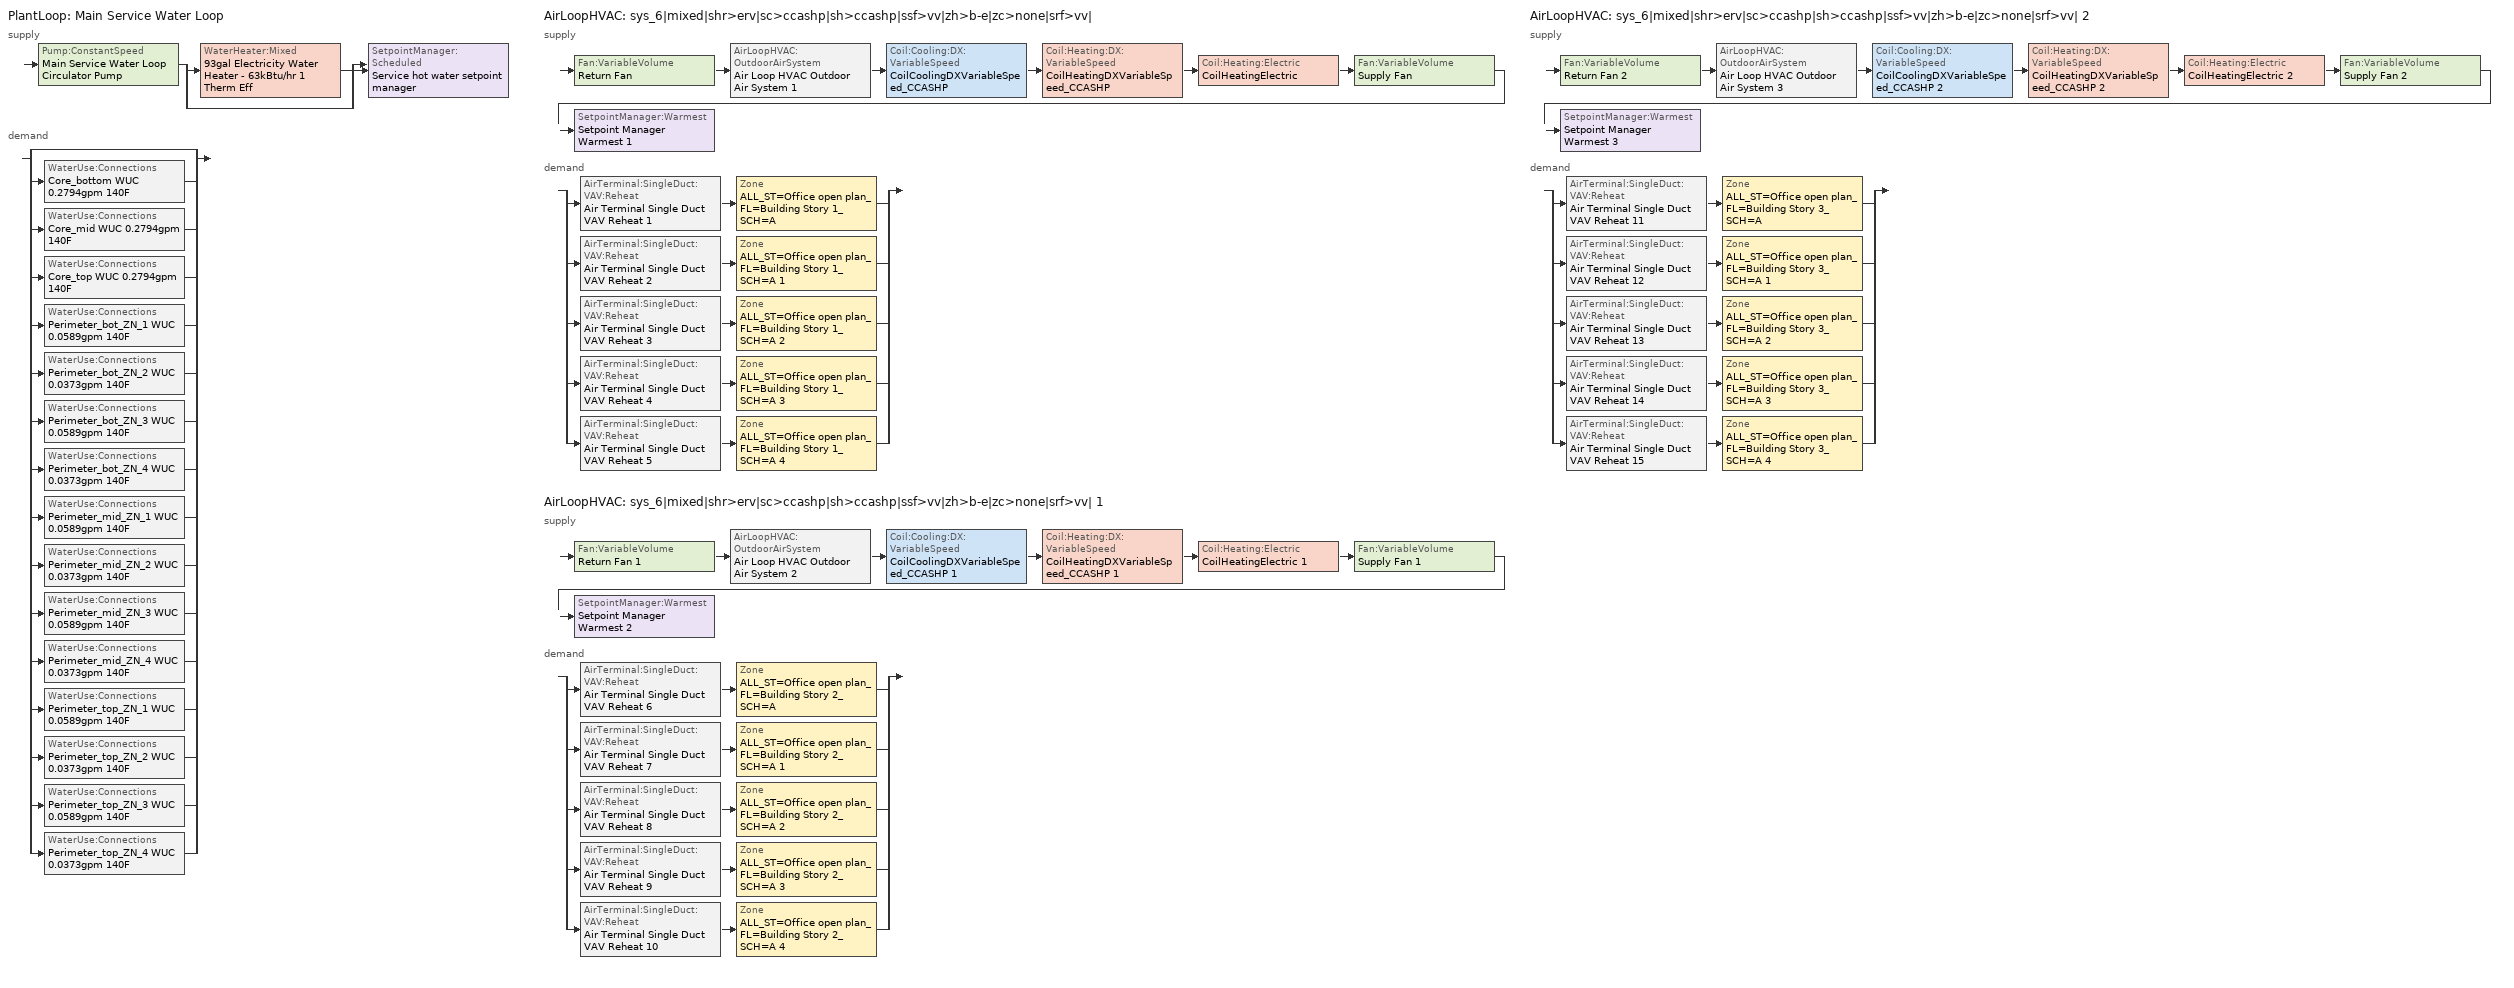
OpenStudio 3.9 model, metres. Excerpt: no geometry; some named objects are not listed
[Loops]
PlantLoop 'Main Service Water Loop'
 supply: Pump:ConstantSpeed 'Main Service Water Loop Circulator Pump' > split
  | WaterHeater:Mixed '93gal Electricity Water Heater - 63kBtu/hr 1 Therm Eff'
  | bypass
  join > SetpointManager:Scheduled 'Service hot water setpoint manager'
 demand: split
  | bypass
  | WaterUse:Connections 'Core_bottom WUC 0.2794gpm 140F'
  | WaterUse:Connections 'Core_mid WUC 0.2794gpm 140F'
  | WaterUse:Connections 'Core_top WUC 0.2794gpm 140F'
  | WaterUse:Connections 'Perimeter_bot_ZN_1 WUC 0.0589gpm 140F'
  | WaterUse:Connections 'Perimeter_bot_ZN_2 WUC 0.0373gpm 140F'
  | WaterUse:Connections 'Perimeter_bot_ZN_3 WUC 0.0589gpm 140F'
  | WaterUse:Connections 'Perimeter_bot_ZN_4 WUC 0.0373gpm 140F'
  | WaterUse:Connections 'Perimeter_mid_ZN_1 WUC 0.0589gpm 140F'
  | WaterUse:Connections 'Perimeter_mid_ZN_2 WUC 0.0373gpm 140F'
  | WaterUse:Connections 'Perimeter_mid_ZN_3 WUC 0.0589gpm 140F'
  | WaterUse:Connections 'Perimeter_mid_ZN_4 WUC 0.0373gpm 140F'
  | WaterUse:Connections 'Perimeter_top_ZN_1 WUC 0.0589gpm 140F'
  | WaterUse:Connections 'Perimeter_top_ZN_2 WUC 0.0373gpm 140F'
  | WaterUse:Connections 'Perimeter_top_ZN_3 WUC 0.0589gpm 140F'
  | WaterUse:Connections 'Perimeter_top_ZN_4 WUC 0.0373gpm 140F'
AirLoopHVAC 'sys_6|mixed|shr>erv|sc>ccashp|sh>ccashp|ssf>vv|zh>b-e|zc>none|srf>vv|'
 supply: Fan:VariableVolume 'Return Fan' > AirLoopHVAC:OutdoorAirSystem 'Air Loop HVAC Outdoor Air System 1' > Coil:Cooling:DX:VariableSpeed 'CoilCoolingDXVariableSpeed_CCASHP' > Coil:Heating:DX:VariableSpeed 'CoilHeatingDXVariableSpeed_CCASHP' > Coil:Heating:Electric 'CoilHeatingElectric' > Fan:VariableVolume 'Supply Fan' > SetpointManager:Warmest 'Setpoint Manager Warmest 1'
 demand: split
  | AirTerminal:SingleDuct:VAV:Reheat 'Air Terminal Single Duct VAV Reheat 1' > Zone 'ALL_ST=Office open plan_FL=Building Story 1_SCH=A'
  | AirTerminal:SingleDuct:VAV:Reheat 'Air Terminal Single Duct VAV Reheat 2' > Zone 'ALL_ST=Office open plan_FL=Building Story 1_SCH=A 1'
  | AirTerminal:SingleDuct:VAV:Reheat 'Air Terminal Single Duct VAV Reheat 3' > Zone 'ALL_ST=Office open plan_FL=Building Story 1_SCH=A 2'
  | AirTerminal:SingleDuct:VAV:Reheat 'Air Terminal Single Duct VAV Reheat 4' > Zone 'ALL_ST=Office open plan_FL=Building Story 1_SCH=A 3'
  | AirTerminal:SingleDuct:VAV:Reheat 'Air Terminal Single Duct VAV Reheat 5' > Zone 'ALL_ST=Office open plan_FL=Building Story 1_SCH=A 4'
AirLoopHVAC 'sys_6|mixed|shr>erv|sc>ccashp|sh>ccashp|ssf>vv|zh>b-e|zc>none|srf>vv| 1'
 supply: Fan:VariableVolume 'Return Fan 1' > AirLoopHVAC:OutdoorAirSystem 'Air Loop HVAC Outdoor Air System 2' > Coil:Cooling:DX:VariableSpeed 'CoilCoolingDXVariableSpeed_CCASHP 1' > Coil:Heating:DX:VariableSpeed 'CoilHeatingDXVariableSpeed_CCASHP 1' > Coil:Heating:Electric 'CoilHeatingElectric 1' > Fan:VariableVolume 'Supply Fan 1' > SetpointManager:Warmest 'Setpoint Manager Warmest 2'
 demand: split
  | AirTerminal:SingleDuct:VAV:Reheat 'Air Terminal Single Duct VAV Reheat 6' > Zone 'ALL_ST=Office open plan_FL=Building Story 2_SCH=A'
  | AirTerminal:SingleDuct:VAV:Reheat 'Air Terminal Single Duct VAV Reheat 7' > Zone 'ALL_ST=Office open plan_FL=Building Story 2_SCH=A 1'
  | AirTerminal:SingleDuct:VAV:Reheat 'Air Terminal Single Duct VAV Reheat 8' > Zone 'ALL_ST=Office open plan_FL=Building Story 2_SCH=A 2'
  | AirTerminal:SingleDuct:VAV:Reheat 'Air Terminal Single Duct VAV Reheat 9' > Zone 'ALL_ST=Office open plan_FL=Building Story 2_SCH=A 3'
  | AirTerminal:SingleDuct:VAV:Reheat 'Air Terminal Single Duct VAV Reheat 10' > Zone 'ALL_ST=Office open plan_FL=Building Story 2_SCH=A 4'
AirLoopHVAC 'sys_6|mixed|shr>erv|sc>ccashp|sh>ccashp|ssf>vv|zh>b-e|zc>none|srf>vv| 2'
 supply: Fan:VariableVolume 'Return Fan 2' > AirLoopHVAC:OutdoorAirSystem 'Air Loop HVAC Outdoor Air System 3' > Coil:Cooling:DX:VariableSpeed 'CoilCoolingDXVariableSpeed_CCASHP 2' > Coil:Heating:DX:VariableSpeed 'CoilHeatingDXVariableSpeed_CCASHP 2' > Coil:Heating:Electric 'CoilHeatingElectric 2' > Fan:VariableVolume 'Supply Fan 2' > SetpointManager:Warmest 'Setpoint Manager Warmest 3'
 demand: split
  | AirTerminal:SingleDuct:VAV:Reheat 'Air Terminal Single Duct VAV Reheat 11' > Zone 'ALL_ST=Office open plan_FL=Building Story 3_SCH=A'
  | AirTerminal:SingleDuct:VAV:Reheat 'Air Terminal Single Duct VAV Reheat 12' > Zone 'ALL_ST=Office open plan_FL=Building Story 3_SCH=A 1'
  | AirTerminal:SingleDuct:VAV:Reheat 'Air Terminal Single Duct VAV Reheat 13' > Zone 'ALL_ST=Office open plan_FL=Building Story 3_SCH=A 2'
  | AirTerminal:SingleDuct:VAV:Reheat 'Air Terminal Single Duct VAV Reheat 14' > Zone 'ALL_ST=Office open plan_FL=Building Story 3_SCH=A 3'
  | AirTerminal:SingleDuct:VAV:Reheat 'Air Terminal Single Duct VAV Reheat 15' > Zone 'ALL_ST=Office open plan_FL=Building Story 3_SCH=A 4'
[Sizing:Zone] Zone Cooling Design Supply Air Temperature Input Method=TemperatureDifference; Zone Cooling Design Supply Air Temperature {C}=13; Zone Cooling Design Supply Air Temperature Difference {deltaC}=11; Zone Heating Design Supply Air Temperature Input Method=TemperatureDifference; Zone Heating Design Supply Air Temperature {C}=43; Zone Heating Design Supply Air Temperature Difference {deltaC}=21; Zone Cooling Design Supply Air Humidity Ratio {kg-H2O/kg-air}=0.0085; Zone Heating Design Supply Air Humidity Ratio {kg-H2O/kg-air}=0.008; Zone Heating Sizing Factor=1.3; Zone Cooling Sizing Factor=1.1; Cooling Design Air Flow Method=DesignDay; Heating Design Air Flow Method=DesignDay; Account for Dedicated Outdoor Air System=No; Dedicated Outdoor Air System Control Strategy=NeutralSupplyAir; Dedicated Outdoor Air Low Setpoint Temperature for Design {C}=autosize; Dedicated Outdoor Air High Setpoint Temperature for Design {C}=autosize; Zone Load Sizing Method=Sensible Load Only No Latent Load; Zone Latent Cooling Design Supply Air Humidity Ratio Input Method=HumidityRatioDifference; Zone Cooling Design Supply Air Humidity Ratio Difference {kgWater/kgDryAir}=0.005; Zone Latent Heating Design Supply Air Humidity Ratio Input Method=HumidityRatioDifference; Zone Humidification Design Supply Air Humidity Ratio Difference {kgWater/kgDryAir}=0.005; Sizing Option=Coincident
ALL_ST=Office open plan_FL=Building Story 2_SCH=A; ALL_ST=Office open plan_FL=Building Story 3_SCH=A; ALL_ST=Office open plan_FL=Building Story 3_SCH=A 1; ALL_ST=Office open plan_FL=Building Story 3_SCH=A 2; ALL_ST=Office open plan_FL=Building Story 2_SCH=A 1; ALL_ST=Office open plan_FL=Building Story 1_SCH=A; ALL_ST=Office open plan_FL=Building Story 3_SCH=A 3; ALL_ST=Office open plan_FL=Building Story 2_SCH=A 2; ALL_ST=Office open plan_FL=Building Story 3_SCH=A 4; ALL_ST=Office open plan_FL=Building Story 1_SCH=A 1; ALL_ST=Office open plan_FL=Building Story 2_SCH=A 3; ALL_ST=Office open plan_FL=Building Story 1_SCH=A 2; ALL_ST=Office open plan_FL=Building Story 2_SCH=A 4; ALL_ST=Office open plan_FL=Building Story 1_SCH=A 3; ALL_ST=Office open plan_FL=Building Story 1_SCH=A 4
[Zone equipment]
ALL_ST=Office open plan_FL=Building Story 2_SCH=A: Air Terminal Single Duct VAV Reheat 6, ZoneHVACBaseboardConvectiveElectric 5
ALL_ST=Office open plan_FL=Building Story 3_SCH=A: Air Terminal Single Duct VAV Reheat 11, ZoneHVACBaseboardConvectiveElectric 10
ALL_ST=Office open plan_FL=Building Story 3_SCH=A 1: Air Terminal Single Duct VAV Reheat 12, ZoneHVACBaseboardConvectiveElectric 11
ALL_ST=Office open plan_FL=Building Story 3_SCH=A 2: Air Terminal Single Duct VAV Reheat 13, ZoneHVACBaseboardConvectiveElectric 12
ALL_ST=Office open plan_FL=Building Story 2_SCH=A 1: Air Terminal Single Duct VAV Reheat 7, ZoneHVACBaseboardConvectiveElectric 6
ALL_ST=Office open plan_FL=Building Story 1_SCH=A: Air Terminal Single Duct VAV Reheat 1, ZoneHVACBaseboardConvectiveElectric
ALL_ST=Office open plan_FL=Building Story 3_SCH=A 3: Air Terminal Single Duct VAV Reheat 14, ZoneHVACBaseboardConvectiveElectric 13
ALL_ST=Office open plan_FL=Building Story 2_SCH=A 2: Air Terminal Single Duct VAV Reheat 8, ZoneHVACBaseboardConvectiveElectric 7
ALL_ST=Office open plan_FL=Building Story 3_SCH=A 4: Air Terminal Single Duct VAV Reheat 15, ZoneHVACBaseboardConvectiveElectric 14
ALL_ST=Office open plan_FL=Building Story 1_SCH=A 1: Air Terminal Single Duct VAV Reheat 2, ZoneHVACBaseboardConvectiveElectric 1
ALL_ST=Office open plan_FL=Building Story 2_SCH=A 3: Air Terminal Single Duct VAV Reheat 9, ZoneHVACBaseboardConvectiveElectric 8
ALL_ST=Office open plan_FL=Building Story 1_SCH=A 2: Air Terminal Single Duct VAV Reheat 3, ZoneHVACBaseboardConvectiveElectric 2
ALL_ST=Office open plan_FL=Building Story 2_SCH=A 4: Air Terminal Single Duct VAV Reheat 10, ZoneHVACBaseboardConvectiveElectric 9
ALL_ST=Office open plan_FL=Building Story 1_SCH=A 3: Air Terminal Single Duct VAV Reheat 4, ZoneHVACBaseboardConvectiveElectric 3
ALL_ST=Office open plan_FL=Building Story 1_SCH=A 4: Air Terminal Single Duct VAV Reheat 5, ZoneHVACBaseboardConvectiveElectric 4
[PlantLoop]
Main Service Water Loop: Glycol Concentration=0; Maximum Loop Temperature {C}=60; Minimum Loop Temperature {C}=51.6667; Plant Loop Volume {m3}=Autocalculate; Load Distribution Scheme=Optimal
[Sizing:Plant]
Main Service Water Loop: Loop Type=Heating; Design Loop Exit Temperature {C}=60; Loop Design Temperature Difference {deltaC}=5; Sizing Option=NonCoincident; Zone Timesteps in Averaging Window=1; Coincident Sizing Factor Mode=None
[SetpointManager:Scheduled]
Service hot water setpoint manager: Control Variable=Temperature; Schedule=Service Water Loop Temp - 140F; Setpoint Node or NodeList=Main Service Water Loop Supply Outlet Node
[Pump:ConstantSpeed]
Main Service Water Loop Circulator Pump: Rated Flow Rate {m3/s}=autosize; Rated Pump Head {Pa}=446362; Rated Power Consumption {W}=autosize; Motor Efficiency=0.7; Fraction of Motor Inefficiencies to Fluid Stream=0; Pump Control Type=Intermittent; Design Power Sizing Method=PowerPerFlowPerPressure; Design Electric Power per Unit Flow Rate {W/(m3/s)}=348701.1; Design Shaft Power per Unit Flow Rate per Unit Head {W-s/m3-Pa}=1.28205
[WaterHeater:Mixed]
93gal Electricity Water Heater - 63kBtu/hr 1 Therm Eff: Tank Volume {m3}=0.353659; Setpoint Temperature Schedule=Service Water Loop Temp - 140F; Deadband Temperature Difference {deltaC}=2; Maximum Temperature Limit {C}=60; Heater Control Type=Cycle; Heater Maximum Capacity {W}=18478.7; Heater Fuel Type=Electricity; Heater Thermal Efficiency=1; Off Cycle Parasitic Fuel Consumption Rate {W}=48.448; Off Cycle Parasitic Fuel Type=Electricity; Off Cycle Parasitic Heat Fraction to Tank=0.8; On Cycle Parasitic Fuel Consumption Rate {W}=48.448; On Cycle Parasitic Fuel Type=Electricity; On Cycle Parasitic Heat Fraction to Tank=0; Ambient Temperature Indicator=Schedule; Ambient Temperature Schedule=Water Heater Ambient Temp Schedule 71.6F; Off Cycle Loss Coefficient to Ambient Temperature {W/K}=2.7002; On Cycle Loss Coefficient to Ambient Temperature {W/K}=2.7002; Use Side Effectiveness=1; Source Side Effectiveness=1; Use Side Design Flow Rate {m3/s}=autosize; Source Side Design Flow Rate {m3/s}=autosize; Indirect Water Heating Recovery Time {hr}=1.5; Source Side Flow Control Mode=IndirectHeatPrimarySetpoint
[WaterHeater:Sizing]
93gal Electricity Water Heater - 63kBtu/hr 1 Therm Eff: Design Mode=PeakDraw; Time Storage Can Meet Peak Draw {hr}=0.538503; Time for Tank Recovery {hr}=1; Nominal Tank Volume for Autosizing Plant Connections {m3}=1
[WaterUse:Equipment:Definition] Target Temperature Schedule=Mixed Water At Faucet Temp - 140F; Sensible Fraction Schedule=Fraction Sensible - 0.2; Latent Fraction Schedule=Fraction Latent - 0.05
Name | Peak Flow Rate {m3/s}
Core_bottom 0.2794gpm 140F; Core_mid 0.2794gpm 140F; Core_top 0.2794gpm 140F | 1.76303e-05
Perimeter_bot_zn_1 0.0589gpm 140F; Perimeter_bot_zn_3 0.0589gpm 140F; Perimeter_mid_zn_1 0.0589gpm 140F; Perimeter_mid_zn_3 0.0589gpm 140F; Perimeter_top_zn_1 0.0589gpm 140F; Perimeter_top_zn_3 0.0589gpm 140F | 3.71662e-06
Perimeter_bot_zn_2 0.0373gpm 140F; Perimeter_mid_zn_2 0.0373gpm 140F; Perimeter_top_zn_2 0.0373gpm 140F | 2.35293e-06
Perimeter_bot_zn_4 0.0373gpm 140F; Perimeter_mid_zn_4 0.0373gpm 140F; Perimeter_top_zn_4 0.0373gpm 140F | 2.35278e-06
[WaterUse:Equipment] Flow Rate Fraction Schedule=NECB-A-Service Water Heating
Name | Water Use Equipment Definition | Space
Core_bottom Service Water Use 0.2794gpm 140F | Core_bottom 0.2794gpm 140F | Core_bottom
Core_mid Service Water Use 0.2794gpm 140F | Core_mid 0.2794gpm 140F | Core_mid
Core_top Service Water Use 0.2794gpm 140F | Core_top 0.2794gpm 140F | Core_top
Perimeter_bot_ZN_1 Service Water Use 0.0589gpm 140F | Perimeter_bot_zn_1 0.0589gpm 140F | Perimeter_bot_ZN_1
Perimeter_bot_ZN_2 Service Water Use 0.0373gpm 140F | Perimeter_bot_zn_2 0.0373gpm 140F | Perimeter_bot_ZN_2
Perimeter_bot_ZN_3 Service Water Use 0.0589gpm 140F | Perimeter_bot_zn_3 0.0589gpm 140F | Perimeter_bot_ZN_3
Perimeter_bot_ZN_4 Service Water Use 0.0373gpm 140F | Perimeter_bot_zn_4 0.0373gpm 140F | Perimeter_bot_ZN_4
Perimeter_mid_ZN_1 Service Water Use 0.0589gpm 140F | Perimeter_mid_zn_1 0.0589gpm 140F | Perimeter_mid_ZN_1
Perimeter_mid_ZN_2 Service Water Use 0.0373gpm 140F | Perimeter_mid_zn_2 0.0373gpm 140F | Perimeter_mid_ZN_2
Perimeter_mid_ZN_3 Service Water Use 0.0589gpm 140F | Perimeter_mid_zn_3 0.0589gpm 140F | Perimeter_mid_ZN_3
Perimeter_mid_ZN_4 Service Water Use 0.0373gpm 140F | Perimeter_mid_zn_4 0.0373gpm 140F | Perimeter_mid_ZN_4
Perimeter_top_ZN_1 Service Water Use 0.0589gpm 140F | Perimeter_top_zn_1 0.0589gpm 140F | Perimeter_top_ZN_1
Perimeter_top_ZN_2 Service Water Use 0.0373gpm 140F | Perimeter_top_zn_2 0.0373gpm 140F | Perimeter_top_ZN_2
Perimeter_top_ZN_3 Service Water Use 0.0589gpm 140F | Perimeter_top_zn_3 0.0589gpm 140F | Perimeter_top_ZN_3
Perimeter_top_ZN_4 Service Water Use 0.0373gpm 140F | Perimeter_top_zn_4 0.0373gpm 140F | Perimeter_top_ZN_4
[WaterUse:Connections] Drain Water Heat Exchanger Type=None; Drain Water Heat Exchanger Destination=Plant
Name | Water Use Equipment Name 1
Core_bottom WUC 0.2794gpm 140F | Core_bottom Service Water Use 0.2794gpm 140F
Core_mid WUC 0.2794gpm 140F | Core_mid Service Water Use 0.2794gpm 140F
Core_top WUC 0.2794gpm 140F | Core_top Service Water Use 0.2794gpm 140F
Perimeter_bot_ZN_1 WUC 0.0589gpm 140F | Perimeter_bot_ZN_1 Service Water Use 0.0589gpm 140F
Perimeter_bot_ZN_2 WUC 0.0373gpm 140F | Perimeter_bot_ZN_2 Service Water Use 0.0373gpm 140F
Perimeter_bot_ZN_3 WUC 0.0589gpm 140F | Perimeter_bot_ZN_3 Service Water Use 0.0589gpm 140F
Perimeter_bot_ZN_4 WUC 0.0373gpm 140F | Perimeter_bot_ZN_4 Service Water Use 0.0373gpm 140F
Perimeter_mid_ZN_1 WUC 0.0589gpm 140F | Perimeter_mid_ZN_1 Service Water Use 0.0589gpm 140F
Perimeter_mid_ZN_2 WUC 0.0373gpm 140F | Perimeter_mid_ZN_2 Service Water Use 0.0373gpm 140F
Perimeter_mid_ZN_3 WUC 0.0589gpm 140F | Perimeter_mid_ZN_3 Service Water Use 0.0589gpm 140F
Perimeter_mid_ZN_4 WUC 0.0373gpm 140F | Perimeter_mid_ZN_4 Service Water Use 0.0373gpm 140F
Perimeter_top_ZN_1 WUC 0.0589gpm 140F | Perimeter_top_ZN_1 Service Water Use 0.0589gpm 140F
Perimeter_top_ZN_2 WUC 0.0373gpm 140F | Perimeter_top_ZN_2 Service Water Use 0.0373gpm 140F
Perimeter_top_ZN_3 WUC 0.0589gpm 140F | Perimeter_top_ZN_3 Service Water Use 0.0589gpm 140F
Perimeter_top_ZN_4 WUC 0.0373gpm 140F | Perimeter_top_ZN_4 Service Water Use 0.0373gpm 140F
[AirLoopHVAC] Design Supply Air Flow Rate {m3/s}=autosize; Design Return Air Flow Fraction of Supply Air Flow=1
Name | Availability Schedule
sys_6|mixed|shr>erv|sc>ccashp|sh>ccashp|ssf>vv|zh>b-e|zc>none|srf>vv| | sys_6|mixed|shr>none|sc>ccashp|sh>ccashp|ssf>vv|zh>b-e|zc>none|srf>vv| Occ Sch
sys_6|mixed|shr>erv|sc>ccashp|sh>ccashp|ssf>vv|zh>b-e|zc>none|srf>vv| 1 | sys_6|mixed|shr>none|sc>ccashp|sh>ccashp|ssf>vv|zh>b-e|zc>none|srf>vv| 1 Occ Sch
sys_6|mixed|shr>erv|sc>ccashp|sh>ccashp|ssf>vv|zh>b-e|zc>none|srf>vv| 2 | sys_6|mixed|shr>none|sc>ccashp|sh>ccashp|ssf>vv|zh>b-e|zc>none|srf>vv| 2 Occ Sch
[Sizing:System] Type of Load to Size On=Sensible; Central Heating Maximum System Air Flow Ratio=1; Preheat Design Temperature {C}=7; Preheat Design Humidity Ratio {kg-H2O/kg-Air}=0.008; Precool Design Temperature {C}=13; Precool Design Humidity Ratio {kg-H2O/kg-Air}=0.008; Central Cooling Design Supply Air Temperature {C}=13; Central Heating Design Supply Air Temperature {C}=43; Sizing Option=NonCoincident; 100% Outdoor Air in Cooling=No; 100% Outdoor Air in Heating=No; Central Cooling Design Supply Air Humidity Ratio {kg-H2O/kg-Air}=0.0085; Central Heating Design Supply Air Humidity Ratio {kg-H2O/kg-Air}=0.008; Cooling Design Air Flow Method=DesignDay; Cooling Design Air Flow Rate {m3/s}=0; Heating Design Air Flow Method=DesignDay; Heating Design Air Flow Rate {m3/s}=0; System Outdoor Air Method=ZoneSum; Zone Maximum Outdoor Air Fraction=1; Cooling Supply Air Flow Rate Per Floor Area {m3/s-m2}=0.00996765; Cooling Fraction of Autosized Cooling Supply Air Flow Rate=1; Cooling Supply Air Flow Rate Per Unit Cooling Capacity {m3/s-W}=3.94755e-05; Heating Supply Air Flow Rate Per Floor Area {m3/s-m2}=0.00996765; Heating Fraction of Autosized Heating Supply Air Flow Rate=1; Heating Fraction of Autosized Cooling Supply Air Flow Rate=1; Heating Supply Air Flow Rate Per Unit Heating Capacity {m3/s-W}=3.15882e-05; Cooling Design Capacity Method=CoolingDesignCapacity; Cooling Design Capacity {W}=autosize; Cooling Design Capacity Per Floor Area {W/m2}=234.7; Fraction of Autosized Cooling Design Capacity=1; Heating Design Capacity Method=HeatingDesignCapacity; Heating Design Capacity {W}=autosize; Heating Design Capacity Per Floor Area {W/m2}=157; Fraction of Autosized Heating Design Capacity=1; Central Cooling Capacity Control Method=OnOff; Occupant Diversity=autosize
sys_6|mixed|shr>erv|sc>ccashp|sh>ccashp|ssf>vv|zh>b-e|zc>none|srf>vv|; sys_6|mixed|shr>erv|sc>ccashp|sh>ccashp|ssf>vv|zh>b-e|zc>none|srf>vv| 1; sys_6|mixed|shr>erv|sc>ccashp|sh>ccashp|ssf>vv|zh>b-e|zc>none|srf>vv| 2
[SetpointManager:Warmest] Control Variable=Temperature; Minimum Setpoint Temperature {C}=13; Maximum Setpoint Temperature {C}=22; Strategy=MaximumTemperature
Name | Setpoint Node or NodeList
Setpoint Manager Warmest 1 | sys_6|mixed|shr>erv|sc>ccashp|sh>ccashp|ssf>vv|zh>b-e|zc>none|srf>vv| Supply Outlet Node
Setpoint Manager Warmest 2 | sys_6|mixed|shr>erv|sc>ccashp|sh>ccashp|ssf>vv|zh>b-e|zc>none|srf>vv| 1 Supply Outlet Node
Setpoint Manager Warmest 3 | sys_6|mixed|shr>erv|sc>ccashp|sh>ccashp|ssf>vv|zh>b-e|zc>none|srf>vv| 2 Supply Outlet Node
[Fan:VariableVolume] Availability Schedule=Always On Discrete; Maximum Flow Rate {m3/s}=Autosize; Fan Power Minimum Flow Rate Input Method=Fraction; Fan Power Minimum Air Flow Rate {m3/s}=0; Motor In Airstream Fraction=1; Fan Power Coefficient 5=0
Name | Fan Total Efficiency | Pressure Rise {Pa} | Fan Power Minimum Flow Fraction | Motor Efficiency | Fan Power Coefficient 1 | Fan Power Coefficient 2 | Fan Power Coefficient 3 | Fan Power Coefficient 4
Supply Fan | 0.549965 | 1000 | 0.68 | 0.8461 | -2.4176 | 9.5874 | -11.559 | 5.4009
Return Fan; Return Fan 1; Return Fan 2 | 0.299975 | 250 | 0.68 | 0.4615 | -2.4176 | 9.5874 | -11.559 | 5.4009
Supply Fan 1; Supply Fan 2 | 0.549965 | 1000 | 0.5 | 0.8461 | -4.1457 | 16.803 | -19.471 | 7.8488
[Coil:Heating:DX:VariableSpeed] Nominal Speed Level=1; Rated Air Flow Rate At Selected Nominal Speed Level {m3/s}=autosize; Energy Part Load Fraction Curve=Mitsubishi Hyper Heating VRF Outdoor Unit HPLFFPLR curve; Defrost Energy Input Ratio Function of Temperature Curve=Mitsubishi Hyper Heating VRF Outdoor Unit Defrost HEIRFT curve; Minimum Outdoor Dry-Bulb Temperature for Compressor Operation {C}=-25; Maximum Outdoor Dry-Bulb Temperature for Defrost Operation {C}=5; Crankcase Heater Capacity {W}=1e-06; Maximum Outdoor Dry-Bulb Temperature for Crankcase Heater Operation {C}=10; Defrost Strategy=ReverseCycle; Defrost Control=OnDemand; Defrost Time Period Fraction=0.166667; Resistive Defrost Heater Capacity {W}=autosize
Name | Rated Heating Capacity At Selected Nominal Speed Level {W}
CoilHeatingDXVariableSpeed_CCASHP | 86377.5
CoilHeatingDXVariableSpeed_CCASHP 1 | 91811.1
CoilHeatingDXVariableSpeed_CCASHP 2 | 93258.7
[Coil:Heating:Electric] Availability Schedule=Always On Discrete
Name | Nominal Capacity {W}
CoilHeatingElectric; CoilHeatingElectric 1; CoilHeatingElectric 2
Coil Heating Electric 1 | 13797.1
Coil Heating Electric 2 | 8515.34
Coil Heating Electric 3 | 13117.3
Coil Heating Electric 4 | 10585.7
Coil Heating Electric 5 | 7740.39
Coil Heating Electric 6 | 17087.2
Coil Heating Electric 7 | 7914.32
Coil Heating Electric 8 | 11217.2
Coil Heating Electric 9 | 13316.5
Coil Heating Electric 10 | 8594.18
Coil Heating Electric 11 | 13759.5
Coil Heating Electric 12 | 8633.29
Coil Heating Electric 13 | 17899.6
Coil Heating Electric 14 | 11219.1
Coil Heating Electric 15 | 8225.04
[Coil:Cooling:DX:VariableSpeed] Nominal Speed Level=1; Rated Air Flow Rate At Selected Nominal Speed Level {m3/s}=autosize; Nominal Time for Condensate to Begin Leaving the Coil {s}=0; Initial Moisture Evaporation Rate Divided by Steady-State AC Latent Capacity=0; Maximum Cycling Rate {cycles/hr}=2.5; Latent Capacity Time Constant {s}=60; Fan Delay Time {s}=60; Energy Part Load Fraction Curve=Mitsubishi Hyper Heating VRF Outdoor Unit CPLFFPLR curve; Condenser Type=AirCooled; Evaporative Condenser Pump Rated Power Consumption {W}=0; Crankcase Heater Capacity {W}=1e-06; Maximum Outdoor Dry-Bulb Temperature for Crankcase Heater Operation {C}=10; Minimum Outdoor Dry-Bulb Temperature for Compressor Operation {C}=-25; Basin Heater Capacity {W/K}=0; Basin Heater Setpoint Temperature {C}=2
Name | Gross Rated Total Cooling Capacity At Selected Nominal Speed Level {W}
CoilCoolingDXVariableSpeed_CCASHP | 86377.5
CoilCoolingDXVariableSpeed_CCASHP 1 | 91811.1
CoilCoolingDXVariableSpeed_CCASHP 2 | 93258.7
[Controller:OutdoorAir] Minimum Outdoor Air Flow Rate {m3/s}=autosize; Maximum Outdoor Air Flow Rate {m3/s}=Autosize; Economizer Control Type=DifferentialEnthalpy; Economizer Control Action Type=ModulateFlow; Lockout Type=NoLockout; Minimum Limit Type=FixedMinimum; High Humidity Control=No; High Humidity Outdoor Air Flow Ratio=1; Control High Indoor Humidity Based on Outdoor Humidity Ratio=Yes; Heat Recovery Bypass Control Type=BypassWhenOAFlowGreaterThanMinimum; Economizer Operation Staging=InterlockedWithMechanicalCooling
Name | Minimum Outdoor Air Schedule | Controller Mechanical Ventilation
Controller Outdoor Air 1 | sys_6|mixed|shr>none|sc>ccashp|sh>ccashp|ssf>vv|zh>b-e|zc>none|srf>vv| Occ Sch | Controller Mechanical Ventilation 1
Controller Outdoor Air 2 | sys_6|mixed|shr>none|sc>ccashp|sh>ccashp|ssf>vv|zh>b-e|zc>none|srf>vv| 1 Occ Sch | Controller Mechanical Ventilation 2
Controller Outdoor Air 3 | sys_6|mixed|shr>none|sc>ccashp|sh>ccashp|ssf>vv|zh>b-e|zc>none|srf>vv| 2 Occ Sch | Controller Mechanical Ventilation 3
[Controller:MechanicalVentilation] Availability Schedule=Always On Discrete; Demand Controlled Ventilation=No; System Outdoor Air Method=ZoneSum
Controller Mechanical Ventilation 1; Controller Mechanical Ventilation 2; Controller Mechanical Ventilation 3
[AirLoopHVAC:OutdoorAirSystem]
Name | Controller
Air Loop HVAC Outdoor Air System 1 | Controller Outdoor Air 1
Air Loop HVAC Outdoor Air System 2 | Controller Outdoor Air 2
Air Loop HVAC Outdoor Air System 3 | Controller Outdoor Air 3
[AirTerminal:SingleDuct:VAV:Reheat] Availability Schedule=Always On Discrete; Maximum Air Flow Rate {m3/s}=AutoSize; Zone Minimum Air Flow Input Method=Constant; Constant Minimum Air Flow Fraction=0.3; Fixed Minimum Air Flow Rate {m3/s}=0; Maximum Hot Water or Steam Flow Rate {m3/s}=AutoSize; Minimum Hot Water or Steam Flow Rate {m3/s}=0; Convergence Tolerance=0.001; Damper Heating Action=Normal; Maximum Flow per Zone Floor Area During Reheat {m3/s-m2}=AutoSize; Maximum Flow Fraction During Reheat=0.5; Maximum Reheat Air Temperature {C}=43; Control For Outdoor Air=No
Name | Reheat Coil
Air Terminal Single Duct VAV Reheat 1 | Coil Heating Electric 1
Air Terminal Single Duct VAV Reheat 2 | Coil Heating Electric 2
Air Terminal Single Duct VAV Reheat 3 | Coil Heating Electric 3
Air Terminal Single Duct VAV Reheat 4 | Coil Heating Electric 4
Air Terminal Single Duct VAV Reheat 5 | Coil Heating Electric 5
Air Terminal Single Duct VAV Reheat 6 | Coil Heating Electric 6
Air Terminal Single Duct VAV Reheat 7 | Coil Heating Electric 7
Air Terminal Single Duct VAV Reheat 8 | Coil Heating Electric 8
Air Terminal Single Duct VAV Reheat 9 | Coil Heating Electric 9
Air Terminal Single Duct VAV Reheat 10 | Coil Heating Electric 10
Air Terminal Single Duct VAV Reheat 11 | Coil Heating Electric 11
Air Terminal Single Duct VAV Reheat 12 | Coil Heating Electric 12
Air Terminal Single Duct VAV Reheat 13 | Coil Heating Electric 13
Air Terminal Single Duct VAV Reheat 14 | Coil Heating Electric 14
Air Terminal Single Duct VAV Reheat 15 | Coil Heating Electric 15
[ZoneHVAC:Baseboard:Convective:Electric] Availability Schedule=Always On Discrete; Nominal Capacity {W}=autosize; Efficiency=1
ZoneHVACBaseboardConvectiveElectric; ZoneHVACBaseboardConvectiveElectric 1; ZoneHVACBaseboardConvectiveElectric 2; ZoneHVACBaseboardConvectiveElectric 3; ZoneHVACBaseboardConvectiveElectric 4; ZoneHVACBaseboardConvectiveElectric 5; ZoneHVACBaseboardConvectiveElectric 6; ZoneHVACBaseboardConvectiveElectric 7; ZoneHVACBaseboardConvectiveElectric 8; ZoneHVACBaseboardConvectiveElectric 9; ZoneHVACBaseboardConvectiveElectric 10; ZoneHVACBaseboardConvectiveElectric 11; ZoneHVACBaseboardConvectiveElectric 12; ZoneHVACBaseboardConvectiveElectric 13; ZoneHVACBaseboardConvectiveElectric 14
[Schedule:Ruleset]
Name | Default Day Schedule | Summer Design Day Schedule | Winter Design Day Schedule
Service Water Loop Temp - 140F | Service Water Loop Temp - 140F Default
Water Heater Ambient Temp Schedule 71.6F | Water Heater Ambient Temp Schedule 71.6F Default
NECB-A-Service Water Heating | NECB-A-Service Water Heating Default
Fraction Sensible - 0.2 | Fraction Sensible - 0.2 Default
Fraction Latent - 0.05 | Fraction Latent - 0.05 Default
Mixed Water At Faucet Temp - 140F | Mixed Water At Faucet Temp - 140F Default
sys_6|mixed|shr>none|sc>ccashp|sh>ccashp|ssf>vv|zh>b-e|zc>none|srf>vv| Occ Sch | sys_6|mixed|shr>none|sc>ccashp|sh>ccashp|ssf>vv|zh>b-e|zc>none|srf>vv| Occ Sch Default | sys_6|mixed|shr>none|sc>ccashp|sh>ccashp|ssf>vv|zh>b-e|zc>none|srf>vv| Occ Sch Summer Design Day | sys_6|mixed|shr>none|sc>ccashp|sh>ccashp|ssf>vv|zh>b-e|zc>none|srf>vv| Occ Sch Winter Design Day
sys_6|mixed|shr>none|sc>ccashp|sh>ccashp|ssf>vv|zh>b-e|zc>none|srf>vv| 1 Occ Sch | sys_6|mixed|shr>none|sc>ccashp|sh>ccashp|ssf>vv|zh>b-e|zc>none|srf>vv| 1 Occ Sch Default | sys_6|mixed|shr>none|sc>ccashp|sh>ccashp|ssf>vv|zh>b-e|zc>none|srf>vv| 1 Occ Sch Summer Design Day | sys_6|mixed|shr>none|sc>ccashp|sh>ccashp|ssf>vv|zh>b-e|zc>none|srf>vv| 1 Occ Sch Winter Design Day
sys_6|mixed|shr>none|sc>ccashp|sh>ccashp|ssf>vv|zh>b-e|zc>none|srf>vv| 2 Occ Sch | sys_6|mixed|shr>none|sc>ccashp|sh>ccashp|ssf>vv|zh>b-e|zc>none|srf>vv| 2 Occ Sch Default | sys_6|mixed|shr>none|sc>ccashp|sh>ccashp|ssf>vv|zh>b-e|zc>none|srf>vv| 2 Occ Sch Summer Design Day | sys_6|mixed|shr>none|sc>ccashp|sh>ccashp|ssf>vv|zh>b-e|zc>none|srf>vv| 2 Occ Sch Winter Design Day
[Schedule:Day]
Service Water Loop Temp - 140F Default; Mixed Water At Faucet Temp - 140F Default: 24, 0, 60
Water Heater Ambient Temp Schedule 71.6F Default: 24, 0, 22
NECB-A-Service Water Heating Default; NECB-A-Service Water Heating Default|Wkdy Day: No, 7, 0, 0.05, 8, 0, 0.1, 10, 0, 0.5, 16, 0, 0.9, 17, 0, 0.7, 18, 0, 0.5, 19, 0, 0.3, 22, 0, 0.2, 24, 0, 0.05
NECB-A-Service Water Heating Sat Day; NECB-A-Service Water Heating Sun|Hol Day: No, 24, 0, 0.05
Fraction Sensible - 0.2 Default: 24, 0, 0.2
Fraction Latent - 0.05 Default: 24, 0, 0.05
sys_6|mixed|shr>none|sc>ccashp|sh>ccashp|ssf>vv|zh>b-e|zc>none|srf>vv| Occ Sch Default; sys_6|mixed|shr>none|sc>ccashp|sh>ccashp|ssf>vv|zh>b-e|zc>none|srf>vv| 1 Occ Sch Default; sys_6|mixed|shr>none|sc>ccashp|sh>ccashp|ssf>vv|zh>b-e|zc>none|srf>vv| 2 Occ Sch Default: 8, 0, 0, 19, 0, 1, 24, 0, 0
sys_6|mixed|shr>none|sc>ccashp|sh>ccashp|ssf>vv|zh>b-e|zc>none|srf>vv| Occ Sch Winter Design Day; sys_6|mixed|shr>none|sc>ccashp|sh>ccashp|ssf>vv|zh>b-e|zc>none|srf>vv| Occ Sch Summer Design Day; sys_6|mixed|shr>none|sc>ccashp|sh>ccashp|ssf>vv|zh>b-e|zc>none|srf>vv| 1 Occ Sch Winter Design Day; sys_6|mixed|shr>none|sc>ccashp|sh>ccashp|ssf>vv|zh>b-e|zc>none|srf>vv| 1 Occ Sch Summer Design Day; sys_6|mixed|shr>none|sc>ccashp|sh>ccashp|ssf>vv|zh>b-e|zc>none|srf>vv| 2 Occ Sch Winter Design Day; sys_6|mixed|shr>none|sc>ccashp|sh>ccashp|ssf>vv|zh>b-e|zc>none|srf>vv| 2 Occ Sch Summer Design Day: 24, 0, 1
Schedule Day 8; Schedule Day 9; Schedule Day 10; Schedule Day 11; Schedule Day 12; Schedule Day 13: 24, 0, 0
[Schedule:Rule] Date Specification Type=DateRange; Start Month=1; End Month=12
Name | Schedule Ruleset | Rule Order | Day Schedule | Apply Monday | Apply Tuesday | Apply Wednesday | Apply Thursday | Apply Friday | Start Day | End Day | Apply Saturday | Apply Sunday
Schedule Rule 17 | NECB-A-Service Water Heating | 2 | NECB-A-Service Water Heating Default|Wkdy Day | Yes | Yes | Yes | Yes | Yes | 1 | 31
Schedule Rule 18 | NECB-A-Service Water Heating | 1 | NECB-A-Service Water Heating Sat Day |  |  |  |  |  | 1 | 31 | Yes
Schedule Rule 19 | NECB-A-Service Water Heating | 0 | NECB-A-Service Water Heating Sun|Hol Day |  |  |  |  |  | 1 | 31 |  | Yes
Schedule Rule 20 | sys_6|mixed|shr>none|sc>ccashp|sh>ccashp|ssf>vv|zh>b-e|zc>none|srf>vv| Occ Sch | 1 | Schedule Day 8 |  |  |  |  |  | 7 | 30 | Yes
Schedule Rule 21 | sys_6|mixed|shr>none|sc>ccashp|sh>ccashp|ssf>vv|zh>b-e|zc>none|srf>vv| Occ Sch | 0 | Schedule Day 9 |  |  |  |  |  | 1 | 31 |  | Yes
Schedule Rule 22 | sys_6|mixed|shr>none|sc>ccashp|sh>ccashp|ssf>vv|zh>b-e|zc>none|srf>vv| 1 Occ Sch | 1 | Schedule Day 10 |  |  |  |  |  | 7 | 30 | Yes
Schedule Rule 23 | sys_6|mixed|shr>none|sc>ccashp|sh>ccashp|ssf>vv|zh>b-e|zc>none|srf>vv| 1 Occ Sch | 0 | Schedule Day 11 |  |  |  |  |  | 1 | 31 |  | Yes
Schedule Rule 24 | sys_6|mixed|shr>none|sc>ccashp|sh>ccashp|ssf>vv|zh>b-e|zc>none|srf>vv| 2 Occ Sch | 1 | Schedule Day 12 |  |  |  |  |  | 7 | 30 | Yes
Schedule Rule 25 | sys_6|mixed|shr>none|sc>ccashp|sh>ccashp|ssf>vv|zh>b-e|zc>none|srf>vv| 2 Occ Sch | 0 | Schedule Day 13 |  |  |  |  |  | 1 | 31 |  | Yes
[Schedule:Constant]
Always On Discrete: Value=1
[Table:Lookup]
Mitsubishi Hyper Heating VRF Outdoor Unit CPLFFPLR curve: None, 1, Dimensionless, 0, 0, 0, 0, 0, 0, 0, 0, 0, 0
Mitsubishi Hyper Heating VRF Outdoor Unit HPLFFPLR curve: None, 1, Dimensionless, 0, 0, 0, 0, 0, 0, 0, 0, 0
Mitsubishi Hyper Heating VRF Outdoor Unit Defrost HEIRFT curve: None, 1, Dimensionless, 1, 1, 1, 1, 1, 1, 1, 1, 1, 1, 1, 1, 1, 1, 1, 1, 1, 1, 1, 1, 1, 1
